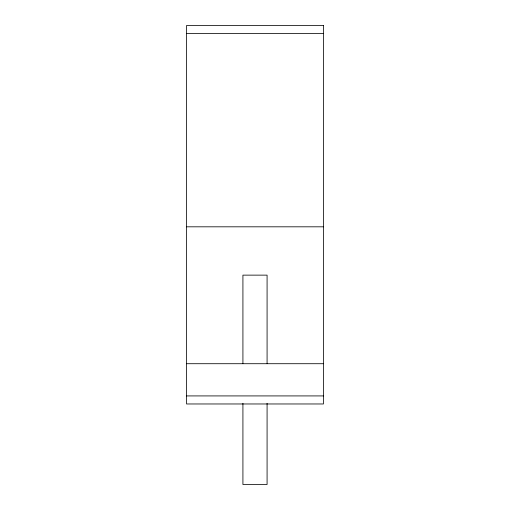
<?xml version="1.0" encoding="UTF-8"?>
<svg xmlns="http://www.w3.org/2000/svg" width="510" height="510" viewBox="0 0 510 510"><rect width="100%" height="100%" fill="white"/><g stroke="black" fill="none" stroke-linecap="round" stroke-linejoin="round"><path stroke-width="0.76" d="M186.552 33.552L323.448 33.552M186.552 226.816L323.448 226.816M186.552 363.713L323.448 363.713M186.552 395.919L323.448 395.919M267.081 363.496L267.081 275.132L242.919 275.132L242.919 363.496M267.081 403.302L267.081 484.5L242.919 484.5L242.919 403.302M323.448 25.5L186.552 25.5L186.552 403.971L323.448 403.971L323.448 25.5"/></g></svg>
